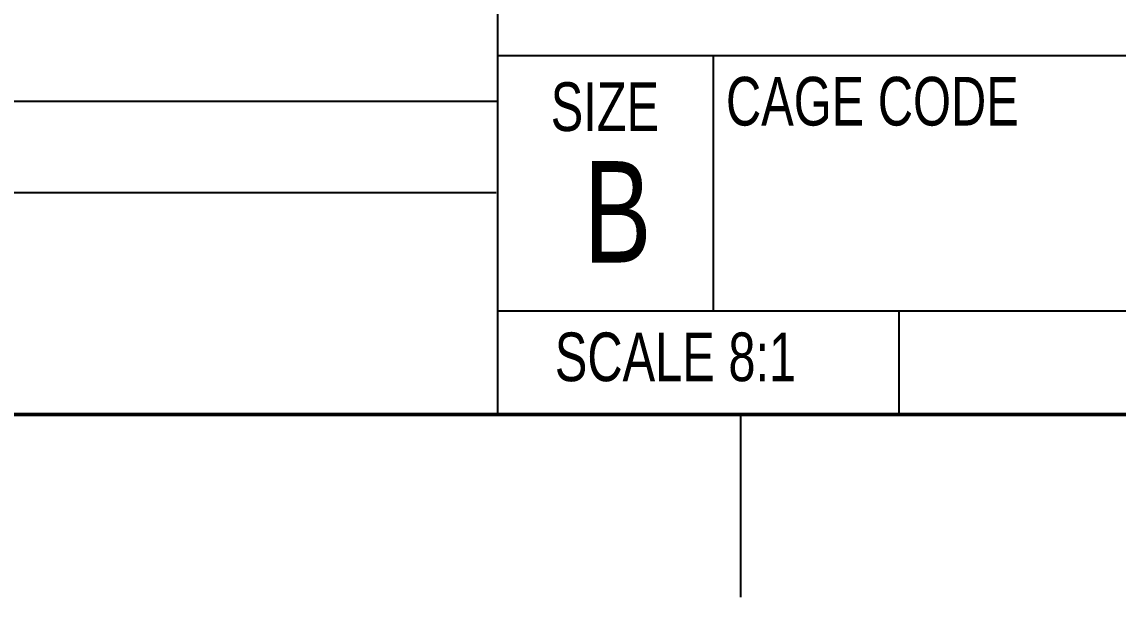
# Model space of a CAD drawing. Header units: millimetres. Extents: x 0.4 to 53.6, y 0.4 to 34.5.
# Drawn here: x 35.79 to 42.94, y 0.4 to 4.15 of the extents above; entities that cross this region are included whole.
import ezdxf

# ---------------------------------------------------------------- set-up
doc = ezdxf.new("R2010")
doc.units = ezdxf.units.MM
doc.header["$LTSCALE"] = 0.125
doc.layers.add('FORMAT', color=7, linetype='Continuous')
doc.styles.add('SLDTEXTSTYLE0', font='TXT', dxfattribs={"width": 0.75})

# ---------------------------------------------------------------- blocks, each defined once
blk = doc.blocks.new('Creare PDM Title Block')
at = {"color": 7, "linetype": 'Continuous', "lineweight": 18}
blk.add_line((28.575, 1.5875), (68.2607, 1.5875), dxfattribs=at)
at = {"layer": 'FORMAT'}
for p, q in [((54.7687, 7.995), (54.7687, 1.5875)), ((54.7687, 3.9301), (68.2607, 3.9301)), ((56.1751, 3.9301), (56.1751, 2.2634)), ((54.7687, 3.6294), (47.625, 3.6294)), ((54.7596, 3.0341), (47.625, 3.0341)), ((54.7687, 2.2634), (68.2625, 2.2634)), ((57.3865, 2.2634), (57.3865, 1.5875))]:
    blk.add_line(p, q, dxfattribs=at)
at = {"color": 7, "linetype": 'Continuous', "lineweight": 0, "char_height": 0.3175, "attachment_point": 1, "style": 'SLDTEXTSTYLE0'}
for s, insert in [('CAGE CODE', (56.2587, 3.7903)), ('SIZE', (55.1149, 3.7546))]:
    blk.add_mtext(s, dxfattribs=dict(at, insert=insert))

msp = doc.modelspace()

# ---------------------------------------------------------------- linework, layer by layer
at = {"layer": 'FORMAT', "linetype": 'Continuous', "lineweight": 50}
msp.add_line((52.3875, 1.5875), (1.5875, 1.5875), dxfattribs=at)
at = {"layer": 'FORMAT', "linetype": 'Continuous', "lineweight": 25}
msp.add_line((40.48125, 1.5875), (40.48125, 0.39687), dxfattribs=at)

# ---------------------------------------------------------------- block references
at = {"color": 7, "linetype": 'Continuous'}
msp.add_blockref('Creare PDM Title Block', (-15.87296, 0), dxfattribs=at)

# ---------------------------------------------------------------- texts
at = {"color": 7, "linetype": 'Continuous', "lineweight": 0, "attachment_point": 1, "style": 'SLDTEXTSTYLE0'}
for s, insert, char_height in [('B', (39.45732, 3.24066), 0.66146), ('SCALE 8:1', (39.26871, 2.1227), 0.3175)]:
    msp.add_mtext(s, dxfattribs=dict(at, insert=insert, char_height=char_height))

doc.saveas('drawing.dxf')
